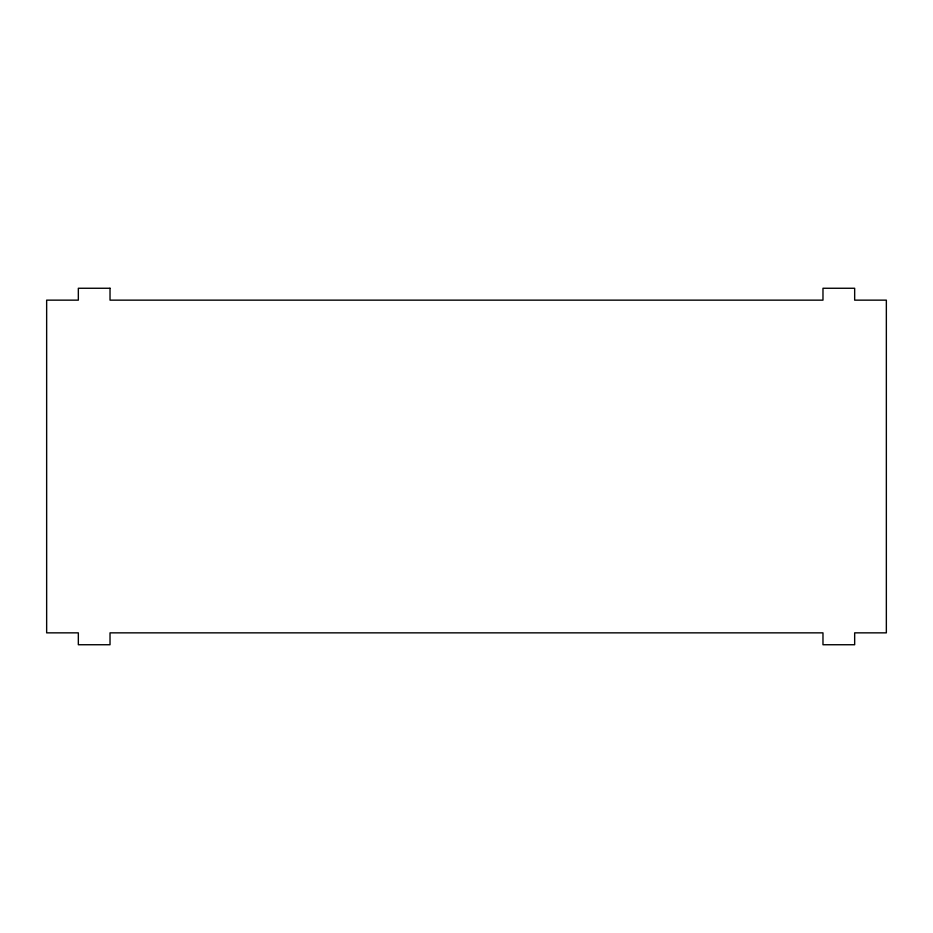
<?xml version="1.0" encoding="UTF-8"?>
<svg xmlns="http://www.w3.org/2000/svg" width="933" height="933" viewBox="0 0 933 933"><rect width="100%" height="100%" fill="white"/><g stroke="black" fill="none" stroke-linecap="round" stroke-linejoin="round"><path stroke-width="1.4" d="M110.024 288.262L78.337 288.262L78.337 300.146L46.65 300.146L46.65 632.854L78.337 632.854L78.337 644.738L110.024 644.738L110.024 632.854L822.976 632.854L822.976 644.738L854.663 644.738L854.663 632.854L886.35 632.854L886.35 300.146L854.663 300.146L854.663 288.262L822.976 288.262L822.976 300.146L110.024 300.146L110.024 288.262"/></g></svg>
